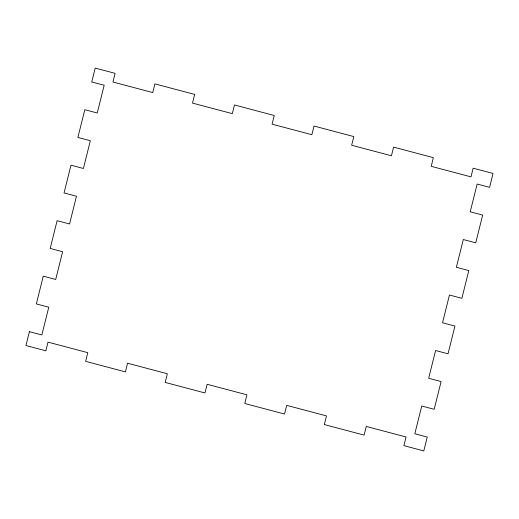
<?xml version="1.0" encoding="UTF-8"?>
<svg xmlns="http://www.w3.org/2000/svg" width="519" height="519" viewBox="0 0 519 519"><rect width="100%" height="100%" fill="white"/><g stroke="black" fill="none" stroke-linecap="round" stroke-linejoin="round"><path stroke-width="0.78" d="M29.414 331.667L25.95 345.537L45.841 350.812L48.008 342.138L87.789 352.673L85.629 361.347L125.41 371.883L127.57 363.216L167.358 373.751L165.191 382.425L204.979 392.961L207.139 384.287L246.927 394.829L244.76 403.497L284.542 414.039L286.709 405.365L326.49 415.901L324.33 424.574L364.111 435.11L366.278 426.443L406.059 436.979L403.892 445.652L423.783 450.92L427.247 437.043L414.817 433.754L421.746 406.007L434.176 409.303L441.105 381.556L428.668 378.26L435.597 350.513L448.027 353.809L454.955 326.062L442.525 322.766L449.448 295.026L461.884 298.315L468.806 270.568L456.376 267.279L463.298 239.531L475.735 242.827L482.664 215.08L470.227 211.784L477.156 184.037L489.586 187.333L493.05 173.463L473.159 168.188L470.993 176.862L431.211 166.327L433.371 157.653L393.59 147.117L391.43 155.784L351.642 145.249L353.809 136.575L314.021 126.039L311.861 134.713L272.073 124.171L274.24 115.503L234.458 104.961L232.291 113.635L192.51 103.099L194.67 94.426L154.889 83.89L152.722 92.557L112.941 82.021L115.108 73.348L95.217 68.08L91.753 81.957L104.183 85.246L97.254 112.993L84.824 109.697L77.895 137.444L90.332 140.74L83.403 168.487L70.973 165.191L64.045 192.938L76.475 196.234L69.552 223.974L57.116 220.685L50.194 248.432L62.624 251.721L55.702 279.469L43.265 276.173L36.336 303.92L48.773 307.216L41.844 334.963L29.414 331.667"/></g></svg>
